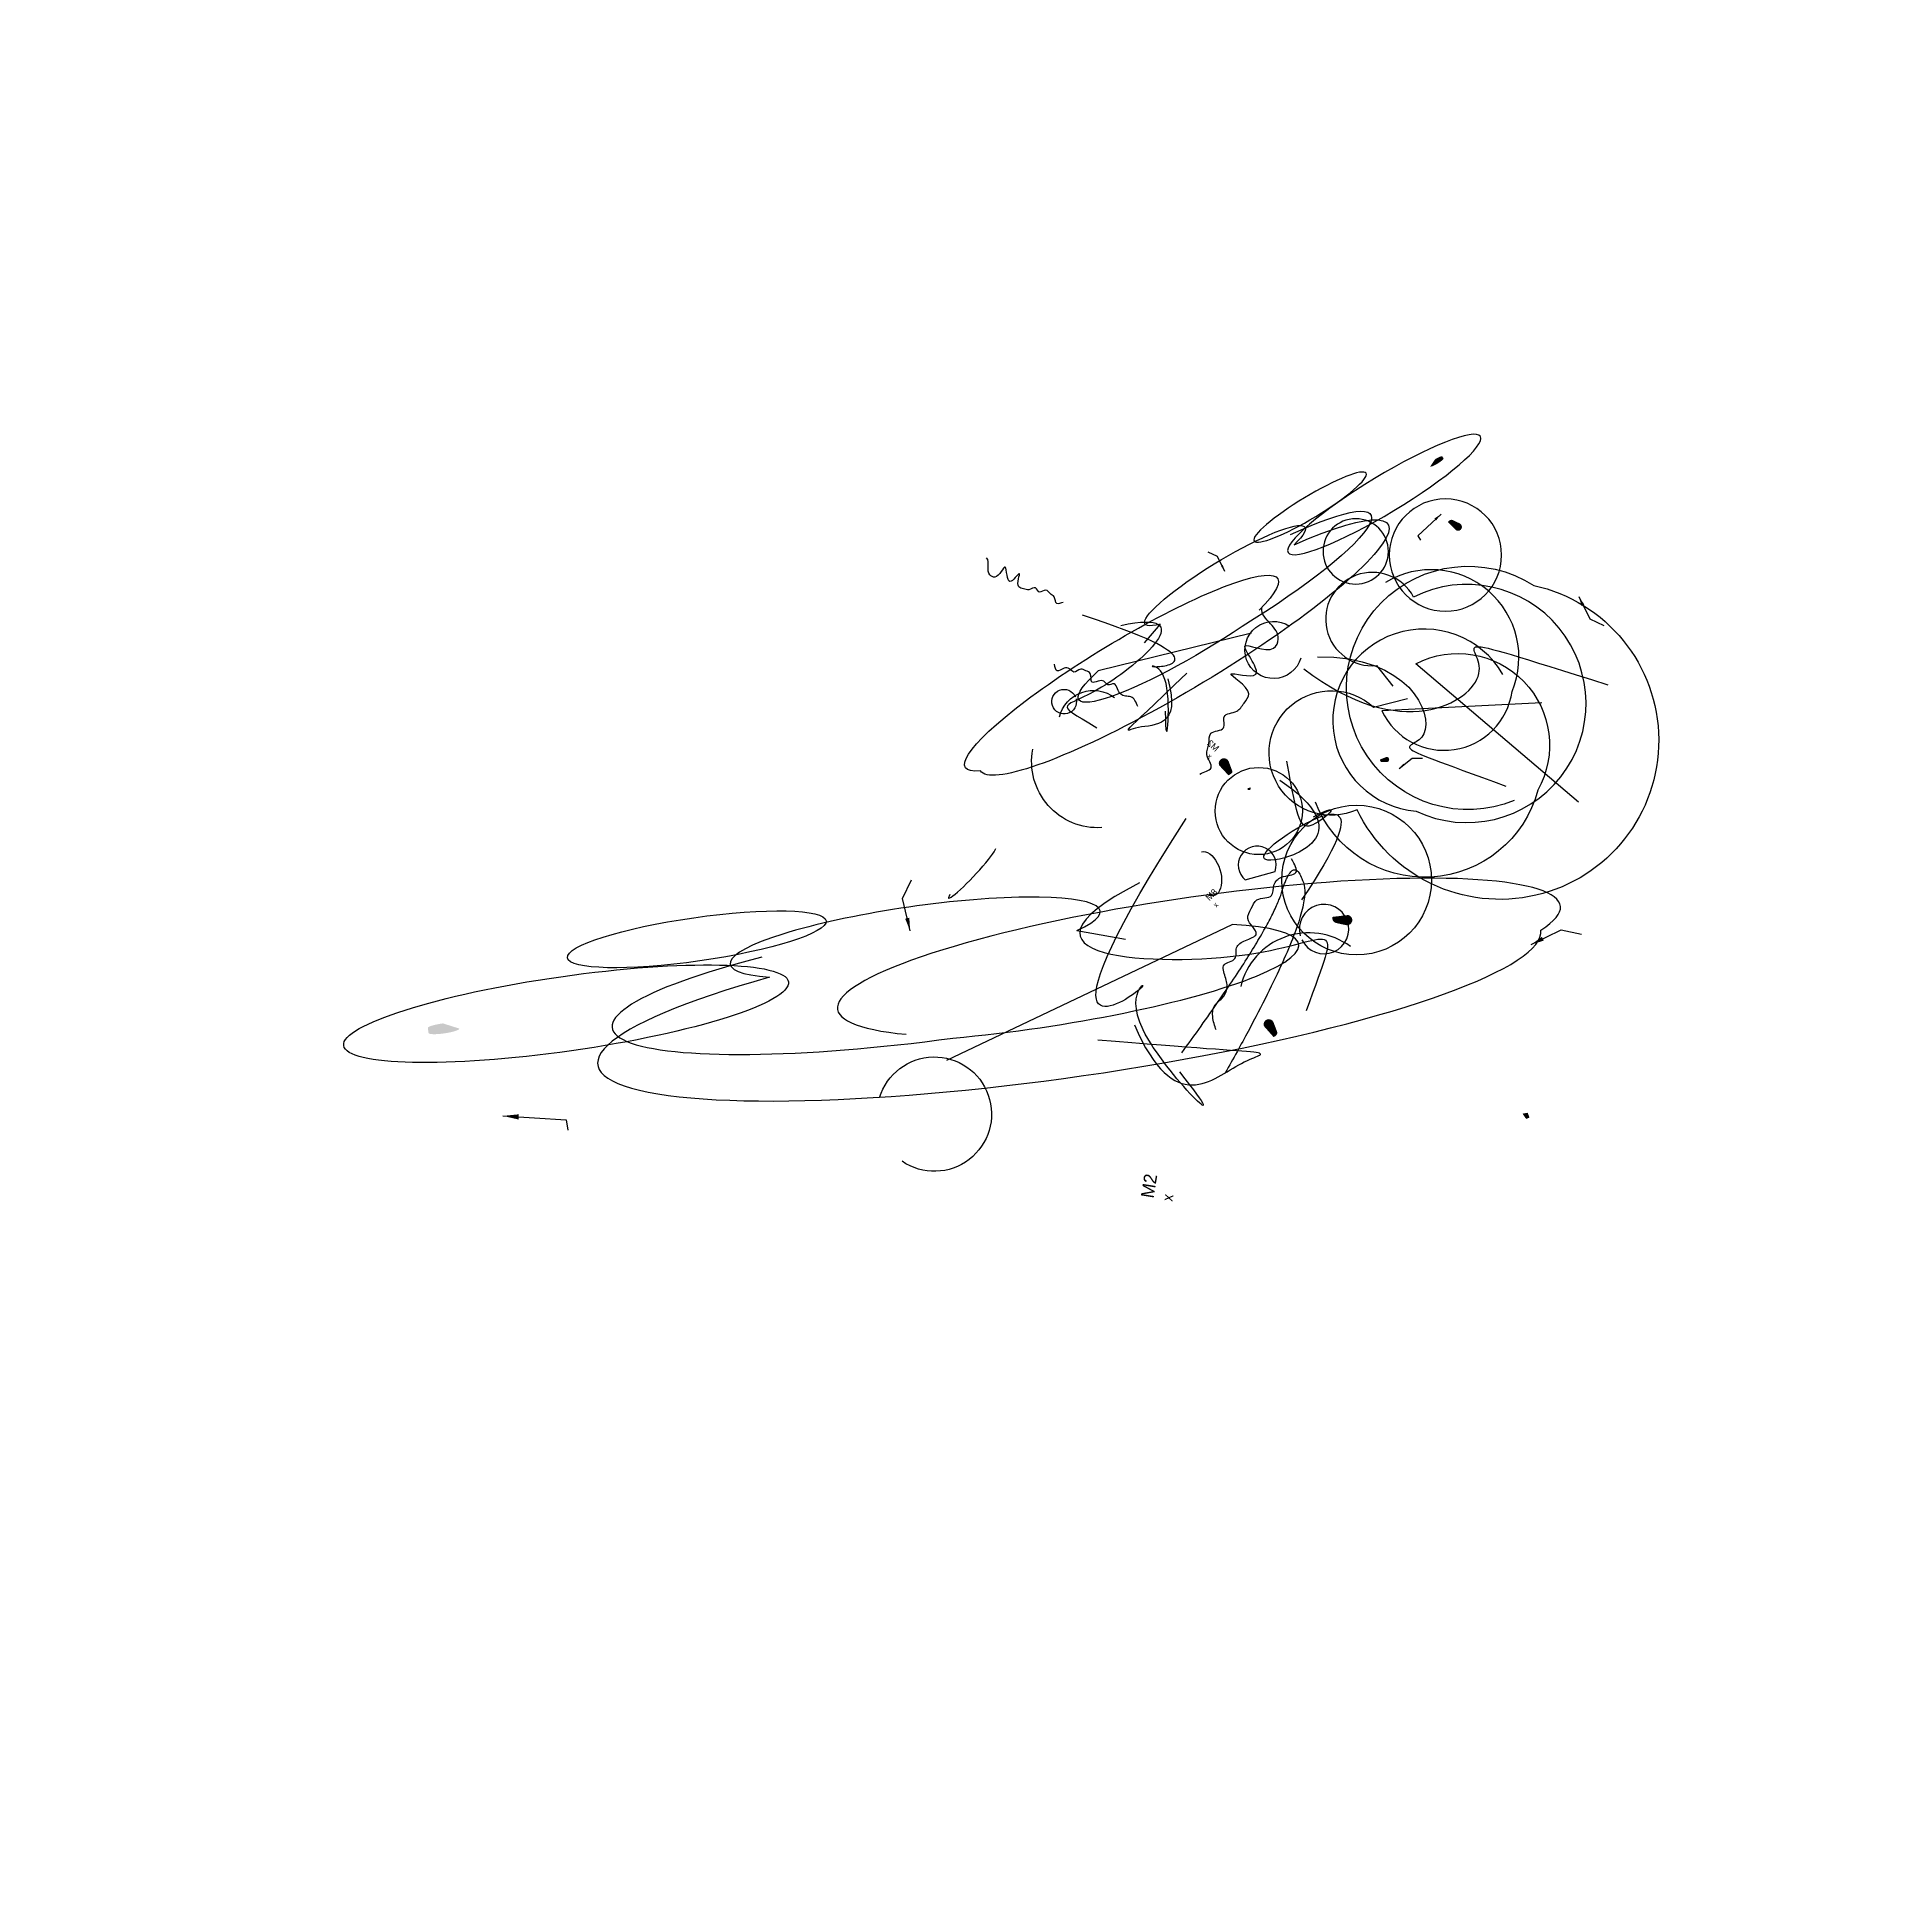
# Model space of a CAD drawing. Header units: millimetres. Extents: x -487 to 227, y -411 to 305.
import ezdxf

# ---------------------------------------------------------------- set-up
doc = ezdxf.new("R2010")
doc.units = ezdxf.units.MM
doc.dimstyles.get("Standard").update_dxf_attribs({"dimtxt": 2.5, "dimasz": 2.5, "dimexe": 1.25, "dimexo": 0.625, "dimtad": 1, "dimcen": 2.5, "dimazin": 3, "dimtfac": 1, "dimtmove": 0, "dimatfit": 3})

# ---------------------------------------------------------------- blocks, each defined once
blk = doc.blocks.new('B0', base_point=(2.26, 0.26))
h = blk.add_hatch(color=7)
edge = h.paths.add_edge_path()
edge.add_line((-12.54, -44.97), (-10.54, -44.97))
edge.add_arc((-10.54, -43.97), 1, -90, 90)
edge.add_ellipse((-12.54, -43.97), major_axis=(0, 1), ratio=0.894352, start_angle=90, end_angle=270)
for points in [[(16.04, -14.6, -1.646625), (10.88, 26.7, -1.598107), (-13.2, -22.79, -1.861822), (-14.29, -2.8), (-8.28, 0.2, 0.848462)], [(28.16, -12.26), (-8.1, 7.13, -0.744211), (20.03, -11.67, -0.727933), (-21.33, -23.08, 0.795314)]]:
    blk.add_lwpolyline(points, format="xyb")
for centre, radius in [((-31.65, -27.06), 8.4), ((-10.39, -36.05), 14.43)]:
    blk.add_circle(centre, radius)
blk.add_open_spline([(-28.98, 1.6), (-7.8, -8.65), (16.21, 12.83), (-7.97, 14.35), (28.91, 11.04)], degree=3)
blk.add_leader([(25.14, -41), (30.14, -37), (34.14, -37)], dimstyle='Standard')
blk = doc.blocks.new('B1', base_point=(4.46, -4.99))
at = {"extrusion": (0.01, 0.005, 1)}
blk.add_arc((-45.59, 30.54), 11.02, -188.7896, 98.7476, dxfattribs=at)
for centre, radius, start, end in [((4.91, -25.3), 13.5, 349.2287, -257.88), ((19, -21.81), 4.75, -218.6536, 131.2003)]:
    blk.add_arc(centre, radius, start, end)
for points in [[(-17.87, -8.54), (-26.19, -25.91), (-12.53, 13.84), (1.6, -2.02), (-26.29, 18.13), (26.73, 11.35)], [(-13.45, 3.19), (-26.29, -11.61), (-6.33, -18.01), (-5.87, -26.94), (-19.12, 8.26)]]:
    blk.add_open_spline(points, degree=3)
at = {"start_tangent": (1, -0.613812), "end_tangent": (1, 0.298524)}
blk.add_spline([(35.61, 12.65), (37.61, 11.24), (39.61, 13.11), (41.61, 13.65), (43.61, 14.15), (45.61, 12.4), (47.61, 13.21), (49.61, 11.5), (51.61, 10.9), (53.61, 10.85), (55.61, 15.59), (57.61, 11.26), (59.61, 12.96), (61.61, 15.5), (63.61, 10.32), (65.61, 10.27), (67.61, 12.9), (69.61, 15.72)], degree=3, dxfattribs=at)
blk.add_spline([(-7.52, -11.45), (-5.52, -9.75), (-3.52, -9.15), (-1.52, -9.83), (0.48, -9.9), (2.48, -8.6), (4.48, -7.42), (6.48, -8.77), (8.48, -8.16), (10.48, -9.09), (12.48, -10.43), (14.48, -7.69), (16.48, -7.44), (18.48, -7.72), (20.48, -9.89), (22.48, -9.44), (24.48, -10.11), (26.48, -12.22), (28.48, -10.33)], degree=3)
at = {"xscale": 0.5, "yscale": 3, "rotation": 213.71862295365656}
blk.add_blockref('B0', (-3.58, 8.8), dxfattribs=at)
at = {"insert": (-42.79, -12.21), "char_height": 2.5, "attachment_point": 1, "rotation": 16.4037}
blk.add_mtext('M2\\P{\\H2;x}', dxfattribs=at)
blk.add_leader([(-15.75, 49.99), (-10.75, 53.99), (-6.75, 53.99)], dimstyle='Standard')
blk = doc.blocks.new('B2', base_point=(-0.96, -0.28))
h = blk.add_hatch(color=7)
edge = h.paths.add_edge_path()
edge.add_line((-12.24, -6.96), (-10.24, -6.96))
edge.add_arc((-10.24, -5.96), 1, -90, 90)
edge.add_ellipse((-12.24, -5.96), major_axis=(0, 1), ratio=0.615137, start_angle=90, end_angle=270)
h = blk.add_hatch(color=7)
edge = h.paths.add_edge_path()
edge.add_line((37.87, -16.54), (39.87, -16.54))
edge.add_arc((39.87, -15.54), 1, -90, 90)
edge.add_ellipse((37.87, -15.54), major_axis=(0, 1), ratio=0.435589, start_angle=90, end_angle=270)
at = {"extrusion": (0, 0, -1)}
blk.add_arc((-48.73, 7.12), 12.73, -342.9714, -238.6138, dxfattribs=at)
at = {"extrusion": (0.01, 0.005, 1)}
blk.add_ellipse((37.2, 37.25), major_axis=(2.99, -6.01), ratio=0.098486, start_param=-3.598528, end_param=-6.528666, dxfattribs=at)
blk.add_open_spline([(-9.5, 11.68), (6.19, -12.26), (19.18, -22.17), (6.25, -21.4), (-16.07, 5.19)], degree=2)
blk.add_solid([(-44.74, -46.69), (-43.74, -46.69), (-44.74, -45.99), (-43.54, -45.69)])
at = {"rotation": 313.8476503629674}
blk.add_blockref('B1', (5.26, -0.25), dxfattribs=at)

msp = doc.modelspace()

# ---------------------------------------------------------------- hatches: boundary and pattern name
h = msp.add_hatch(color=7)
edge = h.paths.add_edge_path()
edge.add_line((31.14, 25.17), (33.14, 25.17))
edge.add_arc((33.14, 26.17), 1, -90, 90)
edge.add_ellipse((31.14, 26.17), major_axis=(0, 1), ratio=0.542374, start_angle=90, end_angle=270)

# ---------------------------------------------------------------- linework, layer by layer
at = {"extrusion": (0, 0, -1)}
msp.add_lwpolyline([(21.36, -20.22), (9.84, -16.95, -1.919488)], format="xyb", close=True, dxfattribs=at)
msp.add_ellipse((-35.86, -17.82), major_axis=(-2.55, 8.41), ratio=0.568016, start_param=-6.25224, end_param=3.670155, dxfattribs=at)
for points in [[(5.01, 4.11), (17.61, 10.75), (1.22, -4.41), (-1.21, 2.12), (-5.33, 25.53)], [(-7.99, 18.18), (22.25, -2.16), (-24.59, -20.38), (-7.12, -0.48), (28.8, 14), (0.36, -27.94)]]:
    msp.add_open_spline(points, degree=3)
msp.add_solid([(-20.4, 14.44), (-19.4, 14.44), (-20.4, 15.14), (-19.2, 15.44)])

# ---------------------------------------------------------------- block references
for name, p, xscale, yscale, rotation in [('B2', (-29.45, -62.51), 2, 2, 110.57595687530018), ('B0', (49.76, 47.62), 1.5, -1.5, 334.76245972304287), ('B0', (61.76, 45.26), 2, 2, 347.7052292883906)]:
    msp.add_blockref(name, p, dxfattribs=dict(xscale=xscale, yscale=yscale, rotation=rotation))
at = {"xscale": -1, "rotation": 334.85319125192666}
msp.add_blockref('B1', (-70.88, 57.5), dxfattribs=at)

# ---------------------------------------------------------------- texts
at = {"insert": (-36.89, -26.71), "char_height": 2.5, "attachment_point": 1, "rotation": 45.08907}
msp.add_mtext('M8\\P{\\H2;x}', dxfattribs=at)

# ---------------------------------------------------------------- leaders
msp.add_leader([(37.93, 22.72), (42.93, 26.72), (46.93, 26.72)], dimstyle='Standard')

doc.saveas('drawing.dxf')
